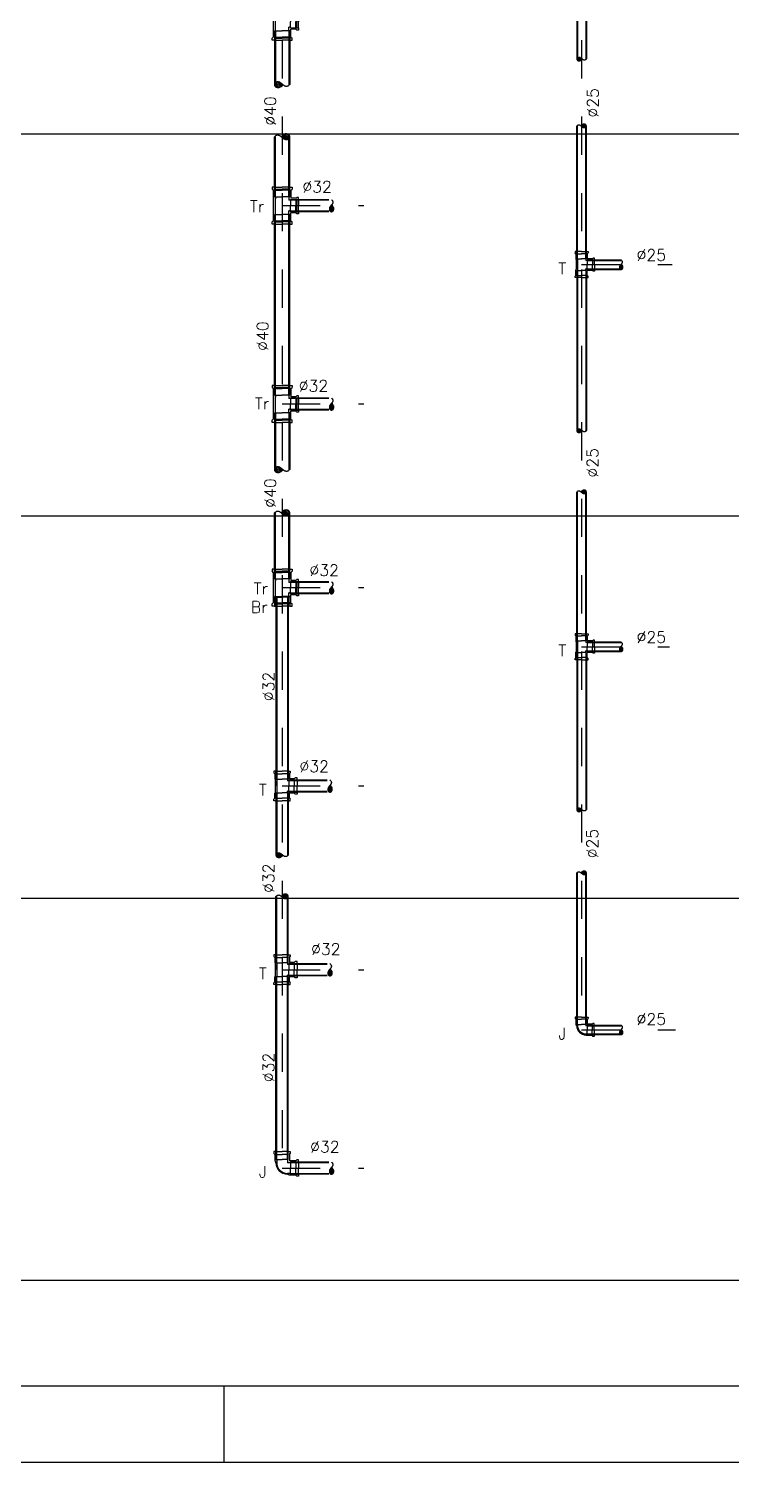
# Model space of a CAD drawing. Header units: millimetres. Extents: x -2485 to 3289, y -257 to 1952.
# Drawn here: x 21.729 to 23.568, y 0 to 3.752 of the extents above; entities that cross this region are included whole.
import ezdxf

# ---------------------------------------------------------------- set-up
doc = ezdxf.new("R2010")
doc.units = ezdxf.units.MM
doc.header["$LTSCALE"] = 0.3
doc.linetypes.add('HID', pattern=[0.37, 0.07, -0.1, 0.03, -0.1, 0.07])
for name, color, linetype in [('AF', 4, 'Continuous'), ('TEX', 11, 'Continuous'), ('TEXTO', 3, 'Continuous'), ('TUB', 1, 'Continuous'), ('VISTAS', 1, 'Continuous')]:
    doc.layers.add(name, color=color, linetype=linetype)
doc.layers.add('IMPLANTAÇÃO  ÁGUA PLUVIAL', color=6, linetype='HID', lineweight=15)
doc.styles.add('ROMANS', font='romans.shx', dxfattribs={"height": 0.03})

# ---------------------------------------------------------------- blocks, each defined once
blk = doc.blocks.new('25')
at = {"layer": 'TEX', "color": 9, "style": 'ROMANS'}
blk.add_text('%%c25', height=0.03, dxfattribs=at).set_placement((0, 0))
blk = doc.blocks.new('j90a25')
at = {"layer": 'AF', "color": 3}
for p, q in [((0.0114, 0.0133), (0.0132, 0.015)), ((0.0142, 0.0108), (0.0125, 0.0108)), ((0.0277, 0.015), (0.0132, 0.015)), ((0.0142, 0.0125), (0.0332, 0.0125)), ((0.0142, 0.0125), (0.0142, 0.0108)), ((0.0142, 0.0108), (0.0142, 0)), ((0.0142, -0.0108), (0.0142, 0)), ((0.0277, 0.015), (0.0297, 0.017)), ((0.0277, 0.0125), (0.0277, 0)), ((0.0277, -0.0125), (0.0277, 0)), ((0.0332, 0.017), (0.0297, 0.017)), ((0.0332, 0.0125), (0.0332, 0.017)), ((0.0332, 0), (0.0332, 0.0125)), ((0.0332, 0), (0.0332, -0.0125)), ((-0.015, -0.0277), (-0.017, -0.0297)), ((-0.017, -0.0332), (-0.017, -0.0297)), ((-0.0125, -0.0332), (-0.017, -0.0332)), ((-0.0133, -0.0114), (-0.015, -0.0132)), ((-0.015, -0.0277), (-0.015, -0.0132)), ((-0.0125, -0.0142), (-0.0125, -0.0332)), ((-0.0125, -0.0142), (-0.0108, -0.0142)), ((-0.0125, -0.0277), (0, -0.0277)), ((0, -0.0332), (-0.0125, -0.0332)), ((-0.0108, -0.0142), (-0.0108, -0.0125)), ((-0.0108, -0.0142), (0, -0.0142)), ((0.0108, -0.0142), (0, -0.0142)), ((0.0125, -0.0277), (0, -0.0277)), ((0, -0.0332), (0.0125, -0.0332)), ((0.0142, -0.0108), (0.0108, -0.0108)), ((0.0108, -0.0142), (0.0108, -0.0108)), ((0.0125, -0.0142), (0.0108, -0.0142)), ((0.0125, -0.0142), (0.0125, -0.0332)), ((0.0125, -0.0332), (0.017, -0.0332)), ((0.0142, -0.0125), (0.0142, -0.0108)), ((0.0142, -0.0125), (0.0332, -0.0125)), ((0.0277, -0.015), (0.015, -0.015)), ((0.015, -0.0277), (0.015, -0.015)), ((0.015, -0.0277), (0.017, -0.0297)), ((0.017, -0.0332), (0.017, -0.0297)), ((0.0277, -0.015), (0.0297, -0.017)), ((0.0332, -0.017), (0.0297, -0.017)), ((0.0332, -0.0125), (0.0332, -0.017))]:
    blk.add_line(p, q, dxfattribs=at)
at = {"layer": 'AF', "color": 3, "const_width": 0.0005}
blk.add_lwpolyline([(0.0332, 0.017), (0.0332, 0.017), (0.0332, 0.017), (0.0332, 0.017)], dxfattribs=at)
blk.add_lwpolyline([(0.0332, 0.017), (0.0332, 0.017), (0.0332, 0.017), (0.0332, 0.017)], dxfattribs=at)
at = {"layer": 'AF', "color": 3}
for radius, start, end in [(0.0258, 92.3359, 177.6641), (0.0233, 90, 180)]:
    blk.add_arc((0.0125, -0.0125), radius, start, end, dxfattribs=at)
blk = doc.blocks.new('BA25')
at = {"layer": 'AF', "color": 7}
for p, q in [((-0.0038, -0.0051), (0.0017, 0.0004)), ((-0.0006, 0.0002), (-0.0011, -0.0004)), ((-0.0002, 0.0007), (-0.0006, 0.0002)), ((0.0002, 0.0011), (-0.0002, 0.0007)), ((0.0006, 0.0016), (0.0002, 0.0011)), ((0.0003, 0.0125), (0.0014, 0.0113)), ((0.0021, 0), (0.0005, 0.0015)), ((0.001, 0.0021), (0.0006, 0.0016)), ((0.0014, 0.0025), (0.001, 0.0021)), ((0.0014, 0.0113), (0.0022, 0.0103)), ((0.0017, 0.0029), (0.0014, 0.0025)), ((0.002, 0.0033), (0.0017, 0.0029)), ((0.0022, 0.0038), (0.002, 0.0033)), ((0.0033, -0.0014), (0.0021, 0)), ((0.0022, 0.0103), (0.0028, 0.0093)), ((0.0025, 0.0042), (0.0022, 0.0038)), ((0.0027, 0.0047), (0.0025, 0.0042)), ((0.0029, 0.0052), (0.0027, 0.0047)), ((0.0028, 0.0093), (0.0031, 0.0084)), ((0.0031, 0.0057), (0.0029, 0.0052)), ((0.0031, 0.0084), (0.0033, 0.0077)), ((0.0032, 0.0063), (0.0031, 0.0057)), ((0.0033, 0.0069), (0.0032, 0.0063)), ((0.0033, 0.0077), (0.0033, 0.0069)), ((-0.004, -0.0066), (-0.0041, -0.0072)), ((-0.0041, -0.0072), (-0.004, -0.0078)), ((-0.004, -0.0079), (0.0029, -0.001)), ((-0.0039, -0.0055), (-0.004, -0.0061)), ((-0.004, -0.0061), (-0.004, -0.0066)), ((-0.004, -0.0078), (-0.004, -0.0083)), ((-0.004, -0.0083), (-0.0039, -0.0089)), ((-0.0037, -0.005), (-0.0039, -0.0055)), ((-0.0039, -0.0089), (-0.0037, -0.0094)), ((-0.0036, -0.0045), (-0.0037, -0.005)), ((-0.0037, -0.0094), (-0.0035, -0.0099)), ((-0.0034, -0.004), (-0.0036, -0.0045)), ((-0.0035, -0.0099), (-0.0032, -0.0104)), ((-0.0034, -0.01), (0.004, -0.0025)), ((-0.0031, -0.0034), (-0.0034, -0.004)), ((-0.0032, -0.0104), (-0.0029, -0.0108)), ((-0.0029, -0.0029), (-0.0031, -0.0034)), ((-0.0026, -0.0024), (-0.0029, -0.0029)), ((-0.0029, -0.0108), (-0.0025, -0.0112)), ((-0.0022, -0.0019), (-0.0026, -0.0024)), ((-0.0025, -0.0112), (-0.0021, -0.0116)), ((-0.0023, -0.0114), (0.0048, -0.0044)), ((-0.0019, -0.0014), (-0.0022, -0.0019)), ((-0.0021, -0.0116), (-0.0017, -0.0119)), ((-0.0015, -0.0009), (-0.0019, -0.0014)), ((-0.0017, -0.0119), (-0.0012, -0.0121)), ((-0.0011, -0.0004), (-0.0015, -0.0009)), ((-0.0012, -0.0121), (-0.0007, -0.0123)), ((-0.0007, -0.0123), (-0.0002, -0.0124)), ((-0.0006, -0.0123), (0.0051, -0.0067)), ((-0.0002, -0.0124), (0.0003, -0.0125)), ((0.0003, -0.0125), (0.0007, -0.0125)), ((0.0007, -0.0125), (0.0012, -0.0124)), ((0.0012, -0.0124), (0.0016, -0.0123)), ((0.0016, -0.0123), (0.002, -0.0121)), ((0.002, -0.0121), (0.0024, -0.0119)), ((0.0024, -0.0119), (0.0028, -0.0117)), ((0.0028, -0.0117), (0.0032, -0.0114)), ((0.0032, -0.0114), (0.0035, -0.0111)), ((0.0041, -0.0027), (0.0033, -0.0014)), ((0.0035, -0.0111), (0.0037, -0.0108)), ((0.0037, -0.0108), (0.004, -0.0105)), ((0.004, -0.0105), (0.0042, -0.0102)), ((0.0047, -0.0039), (0.0041, -0.0027)), ((0.0042, -0.0102), (0.0044, -0.0098)), ((0.0044, -0.0098), (0.0046, -0.0093)), ((0.0046, -0.0093), (0.0048, -0.0088)), ((0.005, -0.0049), (0.0047, -0.0039)), ((0.0048, -0.0088), (0.0049, -0.0082)), ((0.0049, -0.0082), (0.005, -0.0075)), ((0.0051, -0.0059), (0.005, -0.0049)), ((0.005, -0.0075), (0.0051, -0.0068)), ((0.0051, -0.0068), (0.0051, -0.0059))]:
    blk.add_line(p, q, dxfattribs=at)
blk = doc.blocks.new('ba25t')
at = {"layer": 'AF', "color": 3}
for p, q in [((0, 0.0125), (0.0883, 0.0125)), ((0, 0.0108), (0.0883, 0.0108)), ((0, -0.0108), (0.0883, -0.0108)), ((0, -0.0125), (0.0883, -0.0125))]:
    blk.add_line(p, q, dxfattribs=at)
at = {"layer": 'AF'}
blk.add_blockref('BA25', (0.0883, 0), dxfattribs=at)
blk = doc.blocks.new('t25')
at = {"layer": 'AF', "color": 3}
for p, q in [((-0.0125, 0.034), (-0.017, 0.034)), ((-0.017, 0.034), (-0.017, 0.0305)), ((-0.015, 0.0285), (-0.017, 0.0305)), ((-0.015, 0.0285), (-0.015, 0.014)), ((-0.0133, 0.0122), (-0.015, 0.014)), ((-0.0133, -0.0122), (-0.0133, 0.0122)), ((-0.0125, 0.015), (-0.0125, 0.034)), ((0, 0.034), (-0.0125, 0.034)), ((-0.0125, 0.0285), (0, 0.0285)), ((-0.0125, 0.015), (0, 0.015)), ((-0.0125, 0.015), (-0.0108, 0.015)), ((-0.0108, 0.015), (-0.0108, -0.015)), ((0, 0.034), (0.0125, 0.034)), ((0.0125, 0.0285), (0, 0.0285)), ((0.0125, 0.015), (0, 0.015)), ((0.0108, 0.015), (0.0108, 0.0108)), ((0.015, 0.0108), (0.0108, 0.0108)), ((0.0125, 0.034), (0.017, 0.034)), ((0.0125, 0.015), (0.0125, 0.034)), ((0.015, 0.0285), (0.017, 0.0305)), ((0.015, 0.0285), (0.015, 0.015)), ((0.0285, 0.015), (0.015, 0.015)), ((0.015, 0.0125), (0.034, 0.0125)), ((0.015, 0.0125), (0.015, 0)), ((0.017, 0.034), (0.017, 0.0305)), ((0.0285, 0.015), (0.0305, 0.017)), ((0.0285, 0.0125), (0.0285, 0)), ((0.034, 0.017), (0.0305, 0.017)), ((0.034, 0.0125), (0.034, 0.017)), ((0.034, 0), (0.034, 0.0125)), ((-0.015, -0.0285), (-0.017, -0.0305)), ((-0.017, -0.034), (-0.017, -0.0305)), ((-0.0125, -0.034), (-0.017, -0.034)), ((-0.0133, -0.0122), (-0.015, -0.014)), ((-0.015, -0.0285), (-0.015, -0.014)), ((-0.0125, -0.015), (-0.0108, -0.015)), ((-0.0125, -0.015), (0, -0.015)), ((-0.0125, -0.015), (-0.0125, -0.034)), ((-0.0125, -0.0285), (0, -0.0285)), ((0, -0.034), (-0.0125, -0.034)), ((0.0125, -0.015), (0, -0.015)), ((0.0125, -0.0285), (0, -0.0285)), ((0, -0.034), (0.0125, -0.034)), ((0.0108, -0.015), (0.0108, -0.0108)), ((0.015, -0.0108), (0.0108, -0.0108)), ((0.0125, -0.015), (0.0125, -0.034)), ((0.0125, -0.034), (0.017, -0.034)), ((0.015, -0.0125), (0.015, 0)), ((0.015, -0.0125), (0.034, -0.0125)), ((0.0285, -0.015), (0.015, -0.015)), ((0.015, -0.0285), (0.015, -0.015)), ((0.015, -0.0285), (0.017, -0.0305)), ((0.017, -0.034), (0.017, -0.0305)), ((0.0285, -0.0125), (0.0285, 0)), ((0.0285, -0.015), (0.0305, -0.017)), ((0.034, -0.017), (0.0305, -0.017)), ((0.034, 0), (0.034, -0.0125)), ((0.034, -0.0125), (0.034, -0.017))]:
    blk.add_line(p, q, dxfattribs=at)
blk = doc.blocks.new('32')
at = {"layer": 'TEX', "color": 9, "style": 'ROMANS'}
blk.add_text('%%c32', height=0.03, dxfattribs=at).set_placement((0, 0))
blk = doc.blocks.new('40')
at = {"layer": 'TEX', "color": 9, "style": 'ROMANS'}
blk.add_text('%%c40', height=0.03, dxfattribs=at).set_placement((0, 0))
blk = doc.blocks.new('J90A32')
at = {"layer": 'AF', "color": 3}
for p, q in [((0.0139, 0.016), (0.0159, 0.016)), ((0.022, 0.0139), (0.0139, 0.0139)), ((0.0189, 0.019), (0.0159, 0.016)), ((0.0358, 0.019), (0.0189, 0.019)), ((0.022, 0.016), (0.043, 0.016)), ((0.022, 0.016), (0.022, 0.0139)), ((0.022, 0.0139), (0.022, 0)), ((0.022, -0.0139), (0.022, 0)), ((0.0358, 0.019), (0.0383, 0.0215)), ((0.0358, 0.016), (0.0358, 0)), ((0.0358, -0.016), (0.0358, 0)), ((0.043, 0.0215), (0.0383, 0.0215)), ((0.043, 0.016), (0.043, 0.0215)), ((0.043, 0.016), (0.043, 0)), ((0.043, -0.016), (0.043, 0)), ((-0.019, -0.0358), (-0.0215, -0.0383)), ((-0.019, -0.0189), (-0.016, -0.0159)), ((-0.019, -0.0358), (-0.019, -0.0189)), ((-0.016, -0.0139), (-0.016, -0.0159)), ((-0.016, -0.022), (-0.016, -0.043)), ((-0.016, -0.022), (-0.0139, -0.022)), ((-0.016, -0.0358), (0, -0.0358)), ((-0.0139, -0.022), (-0.0139, -0.0139)), ((-0.0139, -0.022), (0, -0.022)), ((0.0139, -0.022), (0, -0.022)), ((0.016, -0.0358), (0, -0.0358)), ((0.0139, -0.022), (0.0139, -0.0139)), ((0.022, -0.0139), (0.0139, -0.0139)), ((0.016, -0.022), (0.0139, -0.022)), ((0.016, -0.022), (0.016, -0.043)), ((0.019, -0.0358), (0.019, -0.019)), ((0.0358, -0.019), (0.019, -0.019)), ((0.019, -0.0358), (0.0215, -0.0383)), ((0.022, -0.016), (0.022, -0.0139)), ((0.022, -0.016), (0.043, -0.016)), ((0.0358, -0.019), (0.0383, -0.0215)), ((0.043, -0.0215), (0.0383, -0.0215)), ((0.043, -0.016), (0.043, -0.0215)), ((-0.0215, -0.043), (-0.0215, -0.0383)), ((-0.016, -0.043), (-0.0215, -0.043)), ((-0.016, -0.043), (0, -0.043)), ((0.016, -0.043), (0, -0.043)), ((0.016, -0.043), (0.0215, -0.043)), ((0.0215, -0.043), (0.0215, -0.0383))]:
    blk.add_line(p, q, dxfattribs=at)
for radius in [0.0299, 0.0278]:
    blk.add_arc((0.0139, -0.0139), radius, 90, 180, dxfattribs=at)
blk = doc.blocks.new('T32')
at = {"layer": 'AF', "color": 3}
for p, q in [((-0.016, 0.0391), (-0.0215, 0.0391)), ((-0.0215, 0.0391), (-0.0215, 0.0344)), ((-0.016, 0.0391), (0, 0.0391)), ((-0.016, 0.0181), (-0.016, 0.0391)), ((0.016, 0.0391), (0, 0.0391)), ((0.016, 0.0181), (0.016, 0.0391)), ((0.016, 0.0391), (0.0215, 0.0391)), ((0.0215, 0.0391), (0.0215, 0.0344)), ((-0.019, 0.0319), (-0.0215, 0.0344)), ((-0.019, 0.0319), (-0.019, 0.019)), ((-0.0168, 0.0168), (-0.019, 0.019)), ((-0.0168, -0.0168), (-0.0168, 0.0168)), ((-0.0168, 0.0139), (-0.0168, 0)), ((-0.016, 0.0319), (0, 0.0319)), ((-0.016, 0.0181), (-0.0139, 0.0181)), ((-0.0139, 0.0181), (-0.0139, -0.0181)), ((-0.0139, 0.0181), (0, 0.0181)), ((0.016, 0.0319), (0, 0.0319)), ((0.0139, 0.0181), (0, 0.0181)), ((0.0139, 0.0181), (0.0139, 0.0139)), ((0.016, 0.0181), (0.0139, 0.0181)), ((0.0181, 0.0139), (0.0139, 0.0139)), ((0.0181, 0.016), (0.0391, 0.016)), ((0.0181, 0.016), (0.0181, 0.0139)), ((0.0181, 0.0139), (0.0181, 0)), ((0.019, 0.0319), (0.0215, 0.0344)), ((0.019, 0.0319), (0.019, 0.019)), ((0.0319, 0.019), (0.019, 0.019)), ((0.0319, 0.019), (0.0344, 0.0215)), ((0.0319, 0.016), (0.0319, 0)), ((0.0391, 0.0215), (0.0344, 0.0215)), ((0.0391, 0.016), (0.0391, 0.0215)), ((0.0391, 0.016), (0.0391, 0)), ((-0.019, -0.0319), (-0.0215, -0.0344)), ((-0.0215, -0.0391), (-0.0215, -0.0344)), ((-0.0168, -0.0168), (-0.019, -0.019)), ((-0.019, -0.0319), (-0.019, -0.019)), ((-0.016, -0.0181), (-0.0139, -0.0181)), ((-0.016, -0.0181), (-0.016, -0.0391)), ((-0.016, -0.0319), (0, -0.0319)), ((-0.0139, -0.0181), (0, -0.0181)), ((0.0139, -0.0181), (0, -0.0181)), ((0.016, -0.0319), (0, -0.0319)), ((0.0139, -0.0181), (0.0139, -0.0139)), ((0.0181, -0.0139), (0.0139, -0.0139)), ((0.016, -0.0181), (0.0139, -0.0181)), ((0.016, -0.0181), (0.016, -0.0391)), ((0.0181, -0.0139), (0.0181, 0)), ((0.0181, -0.016), (0.0181, -0.0139)), ((0.0181, -0.016), (0.0391, -0.016)), ((0.019, -0.0319), (0.019, -0.019)), ((0.0319, -0.019), (0.019, -0.019)), ((0.019, -0.0319), (0.0215, -0.0344)), ((0.0215, -0.0391), (0.0215, -0.0344)), ((0.0319, -0.016), (0.0319, 0)), ((0.0319, -0.019), (0.0344, -0.0215)), ((0.0391, -0.0215), (0.0344, -0.0215)), ((0.0391, -0.016), (0.0391, 0)), ((0.0391, -0.016), (0.0391, -0.0215)), ((-0.016, -0.0391), (-0.0215, -0.0391)), ((-0.016, -0.0391), (0, -0.0391)), ((0.016, -0.0391), (0, -0.0391)), ((0.016, -0.0391), (0.0215, -0.0391))]:
    blk.add_line(p, q, dxfattribs=at)
blk = doc.blocks.new('t40x32')
at = {"layer": 'AF', "color": 3}
for p, q in [((-0.04825, 0.026), (-0.0427, 0.026)), ((-0.04825, 0.02), (-0.04825, 0.026)), ((-0.04825, 0.02), (-0.04825, 0)), ((-0.02325, 0.02), (-0.04825, 0.02)), ((-0.03995, 0.02325), (-0.0427, 0.026)), ((-0.0427, 0.02), (-0.0427, 0)), ((0.03995, 0.02325), (-0.03995, 0.02325)), ((-0.03995, 0.02), (-0.03995, 0)), ((-0.02325, 0.02), (-0.02325, 0)), ((-0.02325, 0.0176), (0.02325, 0.0176)), ((-0.02325, -0.02), (-0.02325, 0)), ((0.02325, 0.0176), (0.0176, 0.0176)), ((0.02325, 0.02), (0.02325, 0)), ((0.02325, 0.02), (0.04825, 0.02)), ((0.02325, -0.02), (0.02325, 0)), ((0.03995, 0.02325), (0.0427, 0.026)), ((0.03995, 0.02), (0.03995, 0)), ((0.04825, 0.026), (0.0427, 0.026)), ((0.0427, 0.02), (0.0427, 0)), ((0.04825, 0.02), (0.04825, 0.026)), ((0.04825, 0.02), (0.04825, 0)), ((-0.04825, -0.02), (-0.04825, 0)), ((-0.02325, -0.02), (-0.04825, -0.02)), ((-0.04825, -0.02), (-0.04825, -0.026)), ((-0.04825, -0.026), (-0.0427, -0.026)), ((-0.0427, -0.02), (-0.0427, 0)), ((-0.03995, -0.02325), (-0.0427, -0.026)), ((-0.03995, -0.02), (-0.03995, 0)), ((-0.03995, -0.02325), (-0.019, -0.02325)), ((-0.02325, -0.0176), (-0.0139, -0.0176)), ((-0.019, -0.0358), (-0.0215, -0.0383)), ((-0.019, -0.0358), (-0.019, -0.02325)), ((-0.016, -0.022), (-0.0139, -0.022)), ((-0.016, -0.022), (-0.016, -0.043)), ((-0.016, -0.0358), (0, -0.0358)), ((-0.0139, -0.022), (-0.0139, -0.0176)), ((-0.0139, -0.022), (0, -0.022)), ((0.0139, -0.022), (0, -0.022)), ((0.016, -0.0358), (0, -0.0358)), ((0.02325, -0.0176), (0.0139, -0.0176)), ((0.0139, -0.022), (0.0139, -0.0176)), ((0.016, -0.022), (0.0139, -0.022)), ((0.016, -0.022), (0.016, -0.043)), ((0.03995, -0.02325), (0.019, -0.02325)), ((0.019, -0.0358), (0.019, -0.02325)), ((0.019, -0.0358), (0.0215, -0.0383)), ((0.02325, -0.02), (0.04825, -0.02)), ((0.03995, -0.02), (0.03995, 0)), ((0.03995, -0.02325), (0.0427, -0.026)), ((0.0427, -0.02), (0.0427, 0)), ((0.04825, -0.026), (0.0427, -0.026)), ((0.04825, -0.02), (0.04825, 0)), ((0.04825, -0.02), (0.04825, -0.026)), ((-0.0215, -0.043), (-0.0215, -0.0383)), ((-0.016, -0.043), (-0.0215, -0.043)), ((-0.016, -0.0383), (0, -0.0383)), ((-0.016, -0.043), (0, -0.043)), ((0.00254, -0.0383), (0, -0.0383)), ((0.016, -0.043), (0, -0.043)), ((0.016, -0.0383), (0.00254, -0.0383)), ((0.016, -0.043), (0.0215, -0.043)), ((0.0215, -0.043), (0.0215, -0.0383))]:
    blk.add_line(p, q, dxfattribs=at)
blk = doc.blocks.new('br40x32')
at = {"layer": 'AF', "color": 3}
for p, q in [((0, 0.02), (0.025, 0.02)), ((0, 0.02), (0, 0)), ((0, 0.0176), (0, 0.02)), ((0, 0.0181), (0, 0.0139)), ((0.0021, 0.0139), (0, 0.0139)), ((0, -0.02), (0, 0)), ((0.0021, 0.016), (0.025, 0.016)), ((0.0021, 0.016), (0.0021, 0.0139)), ((0.0021, 0.0139), (0.0021, 0)), ((0.0021, -0.0139), (0.0021, 0)), ((0.025, 0.02), (0.025, 0)), ((0.025, -0.02), (0.025, 0)), ((0, -0.0181), (0, -0.0139)), ((0.0021, -0.0139), (0, -0.0139)), ((0, -0.0176), (0, -0.02)), ((0, -0.02), (0.025, -0.02)), ((0.0021, -0.016), (0.0021, -0.0139)), ((0.0021, -0.016), (0.025, -0.016))]:
    blk.add_line(p, q, dxfattribs=at)
blk = doc.blocks.new('BA40')
at = {"layer": 'AF', "color": 7}
for p, q in [((-0.0067, -0.0089), (0.0026, 0.0003)), ((-0.0014, 0.0002), (-0.0021, -0.0006)), ((-0.0008, 0.0011), (-0.0014, 0.0002)), ((-0.0001, 0.0018), (-0.0008, 0.0011)), ((0.0006, 0.0026), (-0.0001, 0.0018)), ((0, 0.02), (0.0018, 0.0181)), ((0.0029, 0), (0.0004, 0.0025)), ((0.0012, 0.0033), (0.0006, 0.0026)), ((0.0017, 0.004), (0.0012, 0.0033)), ((0.0022, 0.0047), (0.0017, 0.004)), ((0.0018, 0.0181), (0.0031, 0.0164)), ((0.0027, 0.0054), (0.0022, 0.0047)), ((0.0031, 0.006), (0.0027, 0.0054)), ((0.0048, -0.0023), (0.0029, 0)), ((0.0031, 0.0164), (0.004, 0.0149)), ((0.0035, 0.0067), (0.0031, 0.006)), ((0.0039, 0.0075), (0.0035, 0.0067)), ((0.0042, 0.0083), (0.0039, 0.0075)), ((0.004, 0.0149), (0.0046, 0.0135)), ((0.0044, 0.0091), (0.0042, 0.0083)), ((0.0047, 0.0101), (0.0044, 0.0091)), ((0.0046, 0.0135), (0.0048, 0.0122)), ((0.0048, 0.0111), (0.0047, 0.0101)), ((0.0048, 0.0122), (0.0048, 0.0111)), ((-0.0068, -0.0097), (-0.0069, -0.0106)), ((-0.0069, -0.0106), (-0.0069, -0.0115)), ((-0.0069, -0.0115), (-0.0069, -0.0124)), ((-0.0069, -0.0124), (-0.0068, -0.0133)), ((-0.0068, -0.0132), (0.0045, -0.0019)), ((-0.0066, -0.0088), (-0.0068, -0.0097)), ((-0.0068, -0.0133), (-0.0066, -0.0142)), ((-0.0064, -0.008), (-0.0066, -0.0088)), ((-0.0066, -0.0142), (-0.0064, -0.015)), ((-0.0062, -0.0071), (-0.0064, -0.008)), ((-0.0064, -0.015), (-0.006, -0.0159)), ((-0.0059, -0.0063), (-0.0062, -0.0071)), ((-0.006, -0.0159), (-0.0056, -0.0166)), ((-0.0055, -0.0055), (-0.0059, -0.0063)), ((-0.0057, -0.0164), (0.0062, -0.0044)), ((-0.0056, -0.0166), (-0.0051, -0.0173)), ((-0.005, -0.0047), (-0.0055, -0.0055)), ((-0.0051, -0.0173), (-0.0045, -0.018)), ((-0.0046, -0.0039), (-0.005, -0.0047)), ((-0.004, -0.0031), (-0.0046, -0.0039)), ((-0.0045, -0.018), (-0.0038, -0.0185)), ((-0.0034, -0.0022), (-0.004, -0.0031)), ((-0.0038, -0.0185), (0.0074, -0.0074)), ((-0.0038, -0.0185), (-0.0031, -0.019)), ((-0.0028, -0.0014), (-0.0034, -0.0022)), ((-0.0031, -0.019), (-0.0023, -0.0194)), ((-0.0021, -0.0006), (-0.0028, -0.0014)), ((-0.0023, -0.0194), (-0.0016, -0.0197)), ((-0.0016, -0.0197), (-0.0008, -0.0199)), ((-0.0009, -0.0199), (0.0076, -0.0113)), ((-0.0008, -0.0199), (0, -0.02)), ((0, -0.02), (0.0008, -0.02)), ((0.0008, -0.02), (0.0015, -0.0199)), ((0.0015, -0.0199), (0.0022, -0.0197)), ((0.0022, -0.0197), (0.0028, -0.0194)), ((0.0028, -0.0194), (0.0035, -0.0191)), ((0.0035, -0.0191), (0.0041, -0.0187)), ((0.0041, -0.0187), (0.0046, -0.0183)), ((0.0046, -0.0183), (0.0051, -0.0178)), ((0.0061, -0.0043), (0.0048, -0.0023)), ((0.0051, -0.0178), (0.0056, -0.0173)), ((0.0056, -0.0173), (0.006, -0.0168)), ((0.006, -0.0168), (0.0063, -0.0163)), ((0.007, -0.0062), (0.0061, -0.0043)), ((0.0063, -0.0163), (0.0066, -0.0156)), ((0.0066, -0.0156), (0.0069, -0.0149)), ((0.0069, -0.0149), (0.0072, -0.0141)), ((0.0075, -0.0079), (0.007, -0.0062)), ((0.0072, -0.0141), (0.0074, -0.0131)), ((0.0074, -0.0131), (0.0075, -0.012)), ((0.0077, -0.0094), (0.0075, -0.0079)), ((0.0075, -0.012), (0.0077, -0.0108)), ((0.0077, -0.0108), (0.0077, -0.0094))]:
    blk.add_line(p, q, dxfattribs=at)
blk = doc.blocks.new('BA32')
at = {"layer": 'AF', "color": 7}
for p, q in [((-0.0053, -0.0071), (0.0021, 0.0003)), ((-0.0012, 0.0002), (-0.0017, -0.0005)), ((-0.0006, 0.0008), (-0.0012, 0.0002)), ((-0.0001, 0.0015), (-0.0006, 0.0008)), ((0.0004, 0.0021), (-0.0001, 0.0015)), ((0, 0.016), (0.0014, 0.0145)), ((0.0024, 0), (0.0003, 0.002)), ((0.0009, 0.0027), (0.0004, 0.0021)), ((0.0014, 0.0032), (0.0009, 0.0027)), ((0.0014, 0.0145), (0.0025, 0.0132)), ((0.0018, 0.0037), (0.0014, 0.0032)), ((0.0022, 0.0043), (0.0018, 0.0037)), ((0.0025, 0.0048), (0.0022, 0.0043)), ((0.0039, -0.0018), (0.0024, 0)), ((0.0025, 0.0132), (0.0032, 0.0119)), ((0.0028, 0.0054), (0.0025, 0.0048)), ((0.0031, 0.006), (0.0028, 0.0054)), ((0.0033, 0.0066), (0.0031, 0.006)), ((0.0032, 0.0119), (0.0036, 0.0108)), ((0.0036, 0.0073), (0.0033, 0.0066)), ((0.0036, 0.0108), (0.0038, 0.0098)), ((0.0037, 0.008), (0.0036, 0.0073)), ((0.0039, 0.0089), (0.0037, 0.008)), ((0.0038, 0.0098), (0.0039, 0.0089)), ((-0.0054, -0.0078), (-0.0055, -0.0085)), ((-0.0055, -0.0085), (-0.0055, -0.0092)), ((-0.0055, -0.0092), (-0.0055, -0.0099)), ((-0.0055, -0.0099), (-0.0054, -0.0107)), ((-0.0054, -0.0106), (0.0036, -0.0015)), ((-0.0053, -0.0071), (-0.0054, -0.0078)), ((-0.0054, -0.0107), (-0.0053, -0.0114)), ((-0.0051, -0.0064), (-0.0053, -0.0071)), ((-0.0053, -0.0114), (-0.0051, -0.012)), ((-0.0049, -0.0057), (-0.0051, -0.0064)), ((-0.0051, -0.012), (-0.0048, -0.0127)), ((-0.0047, -0.0051), (-0.0049, -0.0057)), ((-0.0048, -0.0127), (-0.0045, -0.0133)), ((-0.0044, -0.0044), (-0.0047, -0.0051)), ((-0.0046, -0.0131), (0.005, -0.0035)), ((-0.0045, -0.0133), (-0.0041, -0.0139)), ((-0.004, -0.0038), (-0.0044, -0.0044)), ((-0.0041, -0.0139), (-0.0036, -0.0144)), ((-0.0036, -0.0031), (-0.004, -0.0038)), ((-0.0032, -0.0024), (-0.0036, -0.0031)), ((-0.0036, -0.0144), (-0.003, -0.0148)), ((-0.0027, -0.0018), (-0.0032, -0.0024)), ((-0.003, -0.0148), (0.0059, -0.0059)), ((-0.003, -0.0148), (-0.0025, -0.0152)), ((-0.0022, -0.0011), (-0.0027, -0.0018)), ((-0.0025, -0.0152), (-0.0019, -0.0155)), ((-0.0017, -0.0005), (-0.0022, -0.0011)), ((-0.0019, -0.0155), (-0.0012, -0.0158)), ((-0.0012, -0.0158), (-0.0006, -0.0159)), ((-0.0007, -0.0159), (0.0061, -0.0091)), ((-0.0006, -0.0159), (0, -0.016)), ((0, -0.016), (0.0006, -0.016)), ((0.0006, -0.016), (0.0012, -0.0159)), ((0.0012, -0.0159), (0.0017, -0.0158)), ((0.0017, -0.0158), (0.0023, -0.0155)), ((0.0023, -0.0155), (0.0028, -0.0153)), ((0.0028, -0.0153), (0.0032, -0.015)), ((0.0032, -0.015), (0.0037, -0.0146)), ((0.0037, -0.0146), (0.0041, -0.0143)), ((0.0049, -0.0035), (0.0039, -0.0018)), ((0.0041, -0.0143), (0.0044, -0.0139)), ((0.0044, -0.0139), (0.0048, -0.0135)), ((0.0048, -0.0135), (0.0051, -0.013)), ((0.0056, -0.005), (0.0049, -0.0035)), ((0.0051, -0.013), (0.0053, -0.0125)), ((0.0053, -0.0125), (0.0055, -0.0119)), ((0.0055, -0.0119), (0.0057, -0.0113)), ((0.006, -0.0063), (0.0056, -0.005)), ((0.0057, -0.0113), (0.0059, -0.0105)), ((0.0059, -0.0105), (0.006, -0.0096)), ((0.0061, -0.0076), (0.006, -0.0063)), ((0.006, -0.0096), (0.0061, -0.0087)), ((0.0061, -0.0087), (0.0061, -0.0076))]:
    blk.add_line(p, q, dxfattribs=at)
blk = doc.blocks.new('ta32t')
at = {"color": 3}
for p, q in [((0, 0.016), (0.1072, 0.016)), ((0, 0.0139), (0.1072, 0.0139)), ((0, -0.0139), (0.1072, -0.0139)), ((0, -0.016), (0.1072, -0.016))]:
    blk.add_line(p, q, dxfattribs=at)
at = {"layer": 'AF'}
blk.add_blockref('BA32', (0.1072, 0), dxfattribs=at)

msp = doc.modelspace()

# ---------------------------------------------------------------- linework, layer by layer
at = {"color": 3}
for p, q in [((22.410067, 3.747012), (22.410067, 3.606155)), ((22.412467, 3.747012), (22.412467, 3.606155)), ((22.372467, 3.312645), (22.372467, 3.469357)), ((22.374867, 3.312645), (22.374867, 3.469357)), ((22.410067, 2.747012), (22.410067, 2.598535)), ((22.412467, 2.747012), (22.412467, 2.598535)), ((22.372467, 2.312645), (22.372467, 2.485029)), ((22.374867, 2.312645), (22.374867, 2.485029)), ((22.376467, 1.752162), (22.376467, 1.589218)), ((22.378567, 1.752162), (22.378567, 1.589218)), ((22.406367, 1.752162), (22.406367, 1.589218)), ((22.408467, 1.752162), (22.408467, 1.589218)), ((22.376467, 1.307495), (22.376467, 1.481096)), ((22.378567, 1.307495), (22.378567, 1.481096)), ((22.406367, 1.307495), (22.406367, 1.481096)), ((22.408467, 1.307495), (22.408467, 1.481096))]:
    msp.add_line(p, q, dxfattribs=at)
at = {"color": 12, "linetype": 'Continuous'}
msp.add_line((17.12, 0.2), (33.04, 0.2), dxfattribs=at)
at = {"color": 5, "linetype": 'Continuous'}
msp.add_line((22.24, 0.2), (22.24, 0), dxfattribs=at)
at = {"color": 4, "linetype": 'Continuous'}
msp.add_line((16.62, 0), (33.24, 0), dxfattribs=at)
at = {"layer": 'AF', "color": 3}
for p, q in [((23.163838, 4.11985), (23.163838, 3.673363)), ((23.165538, 4.11985), (23.165538, 3.673363)), ((23.187138, 4.11985), (23.187138, 3.673363)), ((23.188838, 4.11985), (23.188838, 3.673363)), ((22.372467, 3.747012), (22.372467, 3.606155)), ((22.374867, 3.747012), (22.374867, 3.606155)), ((23.163838, 3.14985), (23.163838, 3.497471)), ((23.165538, 3.14985), (23.165538, 3.497471)), ((23.187138, 3.14985), (23.187138, 3.497471)), ((23.188838, 3.14985), (23.188838, 3.497471)), ((22.410067, 3.312645), (22.410067, 3.469357)), ((22.412467, 3.312645), (22.412467, 3.469357)), ((22.372467, 2.793512), (22.372467, 3.266145)), ((22.374867, 2.793512), (22.374867, 3.266145)), ((22.410067, 2.793512), (22.410067, 3.266145)), ((22.412467, 2.793512), (22.412467, 3.266145)), ((23.163838, 3.11985), (23.163838, 2.700522)), ((23.165538, 3.11985), (23.165538, 2.700522)), ((23.187138, 3.11985), (23.187138, 2.700522)), ((23.188838, 3.11985), (23.188838, 2.700522)), ((22.372467, 2.747012), (22.372467, 2.598535)), ((22.374867, 2.747012), (22.374867, 2.598535)), ((23.163838, 2.14985), (23.163838, 2.539593)), ((23.165538, 2.14985), (23.165538, 2.539593)), ((23.187138, 2.14985), (23.187138, 2.539593)), ((23.188838, 2.14985), (23.188838, 2.539593)), ((22.410067, 2.312645), (22.410067, 2.485029)), ((22.412467, 2.312645), (22.412467, 2.485029)), ((22.376467, 2.264045), (22.376467, 1.788362)), ((22.378567, 2.264045), (22.378567, 1.788362)), ((22.406367, 2.264045), (22.406367, 1.788362)), ((22.408467, 2.264045), (22.408467, 1.788362)), ((23.163838, 2.11985), (23.163838, 1.708132)), ((23.165538, 2.11985), (23.165538, 1.708132)), ((23.187138, 2.11985), (23.187138, 1.708132)), ((23.188838, 2.11985), (23.188838, 1.708132)), ((23.163838, 1.146155), (23.163838, 1.542564)), ((23.165538, 1.146155), (23.165538, 1.542564)), ((23.187138, 1.146155), (23.187138, 1.542564)), ((23.188838, 1.146155), (23.188838, 1.542564)), ((22.376467, 0.792262), (22.376467, 1.271295)), ((22.378567, 0.792262), (22.378567, 1.271295)), ((22.406367, 0.792262), (22.406367, 1.271295)), ((22.408467, 0.792262), (22.408467, 1.271295))]:
    msp.add_line(p, q, dxfattribs=at)
at = {"layer": 'TEX', "linetype": 'Continuous'}
for p, q in [((19.832103, 3.476935), (25.717926, 3.476935)), ((19.832103, 2.476935), (25.717926, 2.476935)), ((19.832103, 1.476935), (25.717926, 1.476935)), ((19.832103, 0.476935), (25.717926, 0.476935))]:
    msp.add_line(p, q, dxfattribs=at)
at = {"layer": 'TUB', "linetype": 'HID'}
for p, q in [((22.392467, 4.522151), (22.392467, 0.770262)), ((23.176338, 4.522151), (23.176338, 1.131955)), ((22.392467, 3.289395), (22.606056, 3.289395)), ((23.176338, 3.13485), (23.413222, 3.13485)), ((22.392467, 2.770262), (22.606056, 2.770262)), ((22.392467, 2.289395), (22.606056, 2.289395)), ((23.176338, 2.13485), (23.406195, 2.13485)), ((22.392467, 1.770262), (22.606056, 1.770262)), ((22.392467, 1.289395), (22.606056, 1.289395)), ((23.176338, 1.131955), (23.422415, 1.131955)), ((22.392467, 0.770262), (22.606056, 0.770262))]:
    msp.add_line(p, q, dxfattribs=at)

# ---------------------------------------------------------------- block references
at = {"layer": 'AF'}
for name, p, rotation in [('BA25', (23.176338, 3.673363), 270), ('BA40', (22.392467, 3.606155), 269.9999999999511), ('BA25', (23.176338, 3.497471), 90), ('BA40', (22.392467, 3.469357), 90), ('BA25', (23.176338, 2.700522), 270), ('BA40', (22.392467, 2.598535), 269.9999999999511), ('BA25', (23.176338, 2.539593), 90), ('BA40', (22.392467, 2.485029), 90), ('BA25', (23.176338, 1.708132), 270), ('BA32', (22.392467, 1.589218), 270), ('BA25', (23.176338, 1.542564), 90), ('BA32', (22.392467, 1.481096), 90)]:
    msp.add_blockref(name, p, dxfattribs=dict(at, rotation=rotation))
at = {"layer": 'IMPLANTAÇÃO  ÁGUA PLUVIAL', "linetype": 'HID'}
for name, p, rotation in [('t40x32', (22.392467, 3.770262), 90), ('t40x32', (22.392467, 3.289395), 90), ('t40x32', (22.392467, 2.770262), 90), ('t40x32', (22.392467, 2.289395), 90), ('br40x32', (22.392467, 2.266145), 269.9999999999511), ('J90A32', (22.392467, 0.770262), 90), ('ta32t', (22.414467, 0.770262), 359.9999999999409)]:
    msp.add_blockref(name, p, dxfattribs=dict(at, rotation=rotation))
for name, p in [('ta32t', (22.414467, 3.289395)), ('ta32t', (22.414467, 2.770262)), ('ta32t', (22.414467, 2.289395)), ('T32', (22.392467, 1.770262)), ('ta32t', (22.410567, 1.770262)), ('T32', (22.392467, 1.289395)), ('ta32t', (22.410567, 1.289395))]:
    msp.add_blockref(name, p, dxfattribs=at)
at = {"layer": 'TEXTO', "linetype": 'Continuous', "rotation": 90}
for name, p in [('25', (23.220851, 3.519634)), ('25', (23.220102, 2.577437)), ('25', (23.219461, 1.580869)), ('j90a25', (23.176338, 1.131955))]:
    msp.add_blockref(name, p, dxfattribs=at)
at = {"layer": 'TUB', "linetype": 'Continuous'}
for name, p in [('t25', (23.176338, 3.13485)), ('ba25t', (23.191338, 3.13485)), ('t25', (23.176338, 2.13485)), ('ba25t', (23.191338, 2.13485)), ('ba25t', (23.191338, 1.131955))]:
    msp.add_blockref(name, p, dxfattribs=at)
at = {"layer": 'VISTAS', "color": 2, "linetype": 'HID', "rotation": 90}
for name, p in [('40', (22.376457, 3.498415)), ('40', (22.356352, 2.909256)), ('40', (22.376457, 2.498415)), ('32', (22.372183, 1.992088)), ('32', (22.372183, 1.490126)), ('32', (22.372183, 0.994948))]:
    msp.add_blockref(name, p, dxfattribs=at)
at = {"layer": 'VISTAS', "color": 2, "linetype": 'HID'}
for name, p in [('32', (22.445589, 3.323651)), ('25', (23.320299, 3.145004)), ('32', (22.43591, 2.802635)), ('32', (22.464008, 2.320014)), ('25', (23.320299, 2.145004)), ('32', (22.437879, 1.806637)), ('32', (22.468261, 1.32816)), ('25', (23.320299, 1.145004)), ('32', (22.465704, 0.810827))]:
    msp.add_blockref(name, p, dxfattribs=at)

# ---------------------------------------------------------------- texts
at = {"layer": 'TEX', "color": 9, "style": 'ROMANS'}
for s, p in [('Tr', (22.30825, 3.272361)), ('T', (23.115581, 3.109957)), ('Tr', (22.321239, 2.756311)), ('Tr', (22.318088, 2.272159)), ('Br', (22.310653, 2.223579)), ('T', (23.115581, 2.109957)), ('T', (22.33171, 1.745368)), ('T', (22.33171, 1.264501)), ('J', (23.115581, 1.107061)), ('J', (22.33171, 0.745368))]:
    msp.add_text(s, height=0.03, dxfattribs=at).set_placement(p)

doc.saveas('drawing.dxf')
